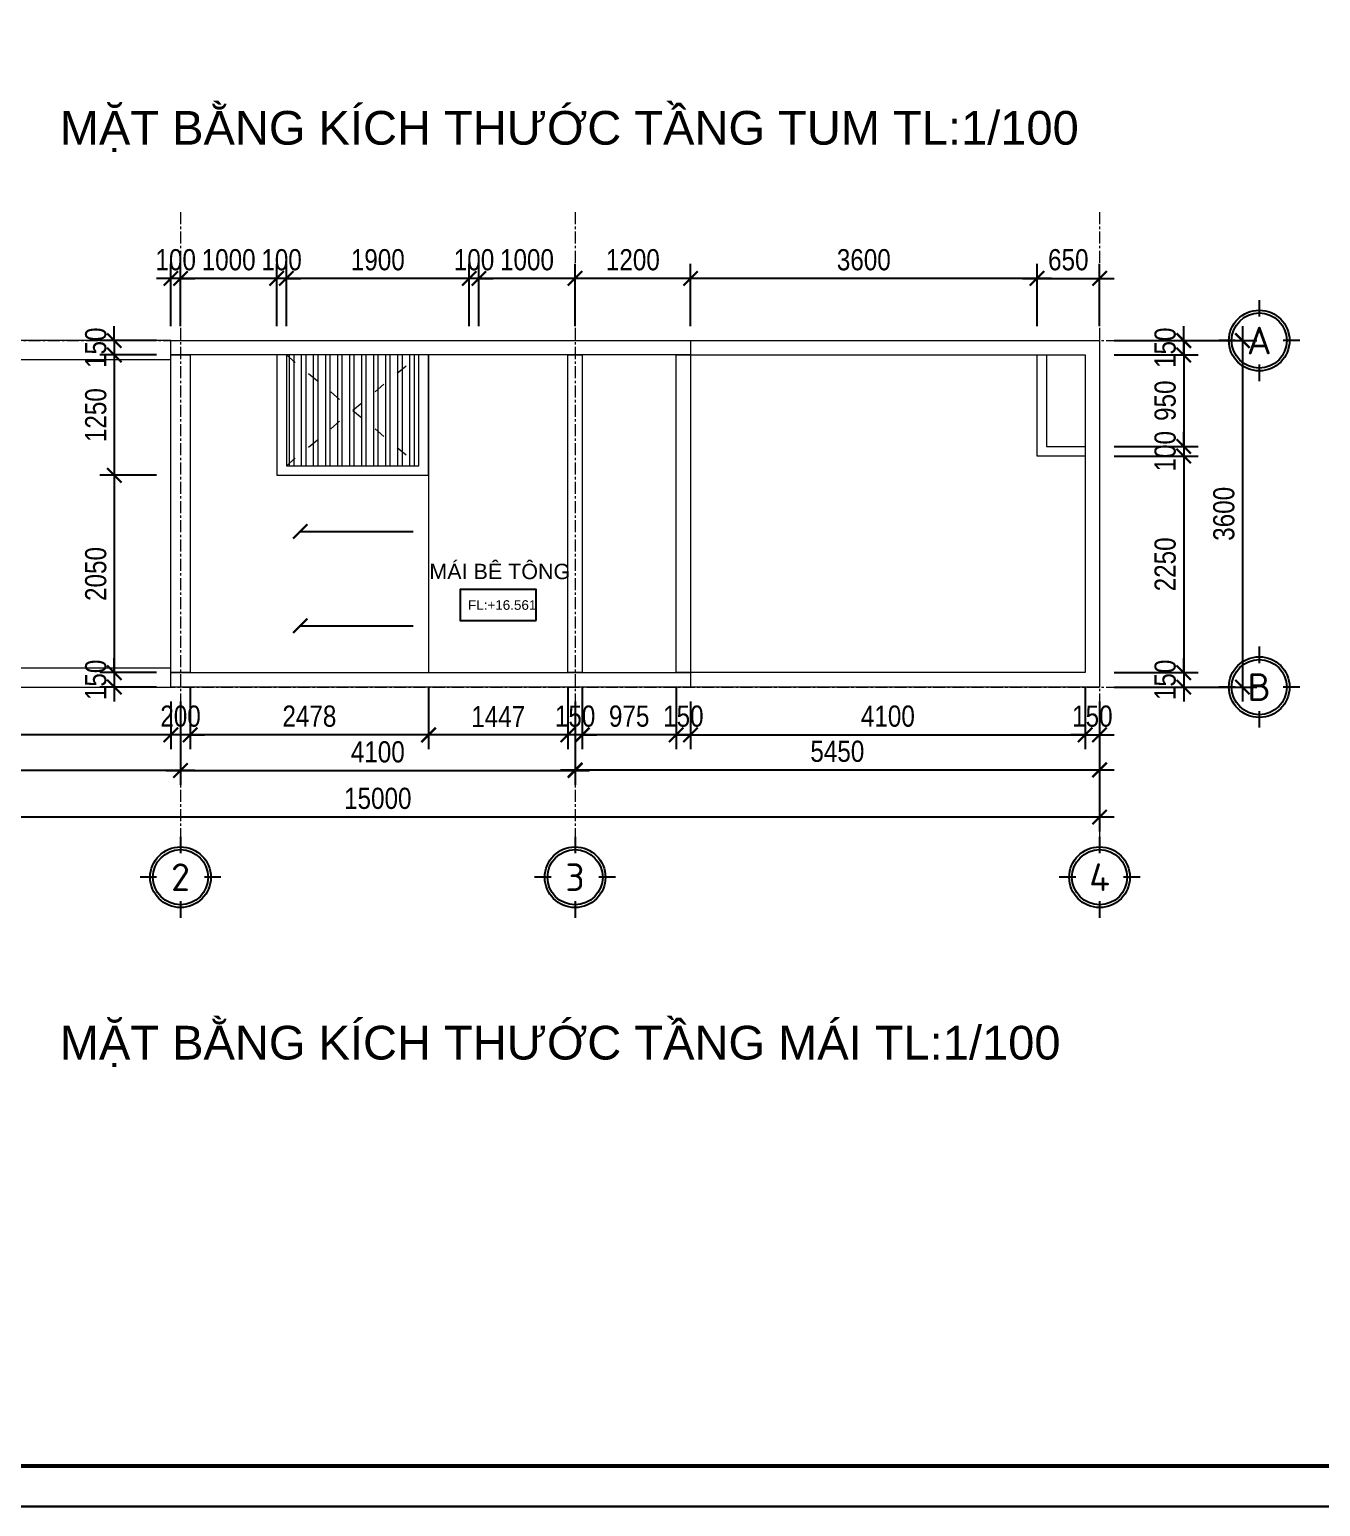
# Model space of a CAD drawing. Header units: inches. Extents: x 236662 to 497023, y -248575 to 81795.
# Drawn here: x 331343 to 344757, y -78211 to -62869 of the extents above; entities that cross this region are included whole.
import ezdxf
from ezdxf.enums import TextEntityAlignment as Align

# ---------------------------------------------------------------- set-up
doc = ezdxf.new("R2010")
doc.units = ezdxf.units.IN
doc.header["$LTSCALE"] = 10
doc.header["$MEASUREMENT"] = 0
doc.linetypes.add('ACAD_ISO03W100', pattern=[30, 12, -18])
doc.linetypes.add('CENTER', pattern=[2, 1.25, -0.25, 0.25, -0.25])
for name, color, linetype in [('01. HP_TEXT', 9, 'Continuous'), ('07. HP_KY HIEU', 43, 'Continuous'), ('07. HP_KY HIEU @ 1', 43, 'Continuous'), ('08. HP_DIM', 118, 'Continuous'), ('TEXT', 2, 'Continuous')]:
    doc.layers.add(name, color=color, linetype=linetype)
for name, color, linetype, lineweight in [('02. HP_BE TONG', 1, 'Continuous', 35), ('05. HP_TRUC', 251, 'CENTER', 5), ('06. HP_THAY 1', 134, 'Continuous', 15), ('06. HP_THAY 2', 147, 'Continuous', 13), ('14. HP_OPENING', 250, 'ACAD_ISO03W100', 5)]:
    doc.layers.add(name, color=color, linetype=linetype, lineweight=lineweight)
doc.layers.add('Tpl_Bound', color=1, linetype='Continuous', plot=False)
doc.styles.add('BAOANNOTE', font='arial.ttf', dxfattribs={"width": 0.8})
doc.styles.add('ISOCP50', font='isocpeur.ttf')
doc.styles.add('TEXT (none)', font='arial.ttf')
doc.styles.add('text2', font='VHELVCN.TTF')
doc.dimstyles.new('AL-100', dxfattribs={"dimtxt": 220, "dimasz": 150, "dimexe": 150, "dimexo": 150, "dimgap": 80, "dimtad": 1, "dimdec": 0, "dimzin": 9, "dimtxsty": 'text2', "dimblk": 'ARCHTICK', "dimcen": 1, "dimdle": 150, "dimclrd": 256, "dimclre": 256, "dimclrt": 7, "dimadec": 0, "dimazin": 0, "dimtfac": 1, "dimtdec": 0, "dimtix": 1, "dimtmove": 2, "dimatfit": 3, "dimldrblk": 'ARCHTICK', "dimfxl": 1, "dimtolj": 1, "dimtzin": 0, "dimlwd": -1, "dimlwe": -1, "dimarcsym": 0})

# ---------------------------------------------------------------- blocks, each defined once
blk = doc.blocks.new('grid test1')
at = {"ltscale": 20}
for p, q in [((0, 440), (0, 260)), ((-260, 0), (-440, 0)), ((440, 0), (260, 0)), ((0, -260), (0, -440))]:
    blk.add_line(p, q, dxfattribs=at)
at = {"color": 251, "ltscale": 20, "true_color": 0x636466}
for radius in [330, 300]:
    blk.add_circle((0, 0), radius, dxfattribs=at)
at = {"layer": '01. HP_TEXT', "color": 2, "ltscale": 20, "true_color": 0xf1eb1f, "style": 'ISOCP50'}
blk.add_attdef('GRID', text='', height=300, dxfattribs=at).set_placement((-37, 0), align=Align.MIDDLE_CENTER)
blk = doc.blocks.new('zcsadsdasd3')
at = {"layer": '05. HP_TRUC', "ltscale": 10}
for p, q in [((-15000, 4933), (-15000, -1554)), ((-9550, 4933), (-9550, -1554)), ((-5450, 4933), (-5450, -1554)), ((0, 4933), (0, -1554)), ((-15930, 3600), (1239, 3600)), ((-15930, 0), (1239, 0))]:
    blk.add_line(p, q, dxfattribs=at)
at = {"layer": '07. HP_KY HIEU @ 1', "ltscale": 20}
ref = blk.add_blockref('grid test1', (1659, 3600), dxfattribs=dict(at, xscale=0.9555000001564621, yscale=0.9555000001564621, zscale=0.9555000001564621))
ref.add_attrib('GRID', 'A', dxfattribs={"layer": 'TEXT', "ltscale": 20, "height": 287, "style": 'ISOCP50'}).set_placement((1659, 3600), align=Align.MIDDLE_CENTER)
ref = blk.add_blockref('grid test1', (1659, 0), dxfattribs=dict(at, xscale=0.9555000001564621, yscale=0.9555000001564621, zscale=0.9555000001564621))
ref.add_attrib('GRID', 'B', dxfattribs={"layer": 'TEXT', "ltscale": 20, "height": 287, "style": 'ISOCP50'}).set_placement((1659, 0), align=Align.MIDDLE_CENTER)
ref = blk.add_blockref('grid test1', (-15000, -1975), dxfattribs=dict(at, xscale=0.9555000001564621, yscale=0.9555000001564621, zscale=0.9555000001564621))
ref.add_attrib('GRID', '1', dxfattribs={"layer": 'TEXT', "ltscale": 20, "height": 287, "style": 'ISOCP50'}).set_placement((-15000, -1975), align=Align.MIDDLE_CENTER)
ref = blk.add_blockref('grid test1', (-9550, -1975), dxfattribs=dict(at, xscale=0.9555000001564621, yscale=0.9555000001564621, zscale=0.9555000001564621))
ref.add_attrib('GRID', '2', dxfattribs={"layer": 'TEXT', "ltscale": 20, "height": 287, "style": 'ISOCP50'}).set_placement((-9550, -1975), align=Align.MIDDLE_CENTER)
ref = blk.add_blockref('grid test1', (-5450, -1975), dxfattribs=dict(at, xscale=0.9555000001564621, yscale=0.9555000001564621, zscale=0.9555000001564621))
ref.add_attrib('GRID', '3', dxfattribs={"layer": 'TEXT', "ltscale": 20, "height": 287, "style": 'ISOCP50'}).set_placement((-5450, -1975), align=Align.MIDDLE_CENTER)
ref = blk.add_blockref('grid test1', (0, -1975), dxfattribs=dict(at, xscale=0.9555000001564621, yscale=0.9555000001564621, zscale=0.9555000001564621))
ref.add_attrib('GRID', '4', dxfattribs={"layer": 'TEXT', "ltscale": 20, "height": 287, "style": 'ISOCP50'}).set_placement((0, -1975), align=Align.MIDDLE_CENTER)
blk = doc.blocks.new('_ArchTick')
at = {"color": 0, "linetype": 'ByBlock', "const_width": 0.15}
blk.add_lwpolyline([(-0.5, -0.5), (0.5, 0.5)], dxfattribs=at)
blk = doc.blocks.new('*D971')
at = {"layer": '08. HP_DIM', "transparency": 16777216}
for p, q in [((337012, -69850), (337012, -70710)), ((342462, -69850), (342462, -70710)), ((336862, -70560), (342612, -70560))]:
    blk.add_line(p, q, dxfattribs=at)
at = {"layer": 'Defpoints', "color": 0, "transparency": 16777216}
for p in [(337012, -69700), (342462, -69700), (342462, -70560)]:
    blk.add_point(p, dxfattribs=at)
at = {"layer": '08. HP_DIM', "transparency": 16777216, "xscale": 150, "yscale": 150, "zscale": 150, "rotation": 180}
blk.add_blockref('_ArchTick', (337012, -70560), dxfattribs=at)
at = {"layer": '08. HP_DIM', "transparency": 16777216, "xscale": 150, "yscale": 150, "zscale": 150}
blk.add_blockref('_ArchTick', (342462, -70560), dxfattribs=at)
at = {"layer": '08. HP_DIM', "color": 7, "transparency": 16777216, "insert": (339737, -70368), "char_height": 220, "attachment_point": 5, "style": 'text2'}
blk.add_mtext('\\A1;5450', dxfattribs=at)
blk = doc.blocks.new('*D972')
at = {"layer": '08. HP_DIM', "transparency": 16777216}
for p, q in [((338062, -69700), (338062, -70346)), ((338212, -69850), (338212, -70346)), ((338062, -70196), (337912, -70196)), ((338062, -70196), (338212, -70196)), ((338212, -70196), (338362, -70196))]:
    blk.add_line(p, q, dxfattribs=at)
at = {"layer": 'Defpoints', "color": 0, "transparency": 16777216}
for p in [(338062, -69550), (338212, -69700), (338212, -70196)]:
    blk.add_point(p, dxfattribs=at)
at = {"layer": '08. HP_DIM', "transparency": 16777216, "xscale": 150, "yscale": 150, "zscale": 150}
blk.add_blockref('_ArchTick', (338062, -70196), dxfattribs=at)
at = {"layer": '08. HP_DIM', "transparency": 16777216, "xscale": 150, "yscale": 150, "zscale": 150, "rotation": 180}
blk.add_blockref('_ArchTick', (338212, -70196), dxfattribs=at)
at = {"layer": '08. HP_DIM', "color": 7, "transparency": 16777216, "insert": (338137, -70003), "char_height": 220, "attachment_point": 5, "style": 'text2'}
blk.add_mtext('\\A1;150', dxfattribs=at)
blk = doc.blocks.new('*D973')
at = {"layer": '08. HP_DIM', "transparency": 16777216}
for p, q in [((342312, -69700), (342312, -70346)), ((338212, -69850), (338212, -70346)), ((338062, -70196), (342462, -70196))]:
    blk.add_line(p, q, dxfattribs=at)
at = {"layer": 'Defpoints', "color": 0, "transparency": 16777216}
for p in [(342312, -69550), (338212, -69700), (342312, -70196)]:
    blk.add_point(p, dxfattribs=at)
at = {"layer": '08. HP_DIM', "transparency": 16777216, "xscale": 150, "yscale": 150, "zscale": 150, "rotation": 180}
blk.add_blockref('_ArchTick', (338212, -70196), dxfattribs=at)
at = {"layer": '08. HP_DIM', "transparency": 16777216, "xscale": 150, "yscale": 150, "zscale": 150}
blk.add_blockref('_ArchTick', (342312, -70196), dxfattribs=at)
at = {"layer": '08. HP_DIM', "color": 7, "transparency": 16777216, "insert": (340262, -70003), "char_height": 220, "attachment_point": 5, "style": 'text2'}
blk.add_mtext('\\A1;4100', dxfattribs=at)
blk = doc.blocks.new('*D974')
at = {"layer": '08. HP_DIM', "transparency": 16777216}
for p, q in [((343336, -66100), (343336, -65950)), ((342612, -66100), (343486, -66100)), ((343336, -66250), (343336, -66100)), ((342612, -66250), (343486, -66250)), ((343336, -66250), (343336, -66400))]:
    blk.add_line(p, q, dxfattribs=at)
at = {"layer": 'Defpoints', "color": 0, "transparency": 16777216}
for p in [(342462, -66100), (343336, -66100), (342462, -66250)]:
    blk.add_point(p, dxfattribs=at)
at = {"layer": '08. HP_DIM', "transparency": 16777216, "xscale": 150, "yscale": 150, "zscale": 150}
for p, rotation in [((343336, -66100), 270), ((343336, -66250), 90)]:
    blk.add_blockref('_ArchTick', p, dxfattribs=dict(at, rotation=rotation))
at = {"layer": '08. HP_DIM', "color": 7, "transparency": 16777216, "insert": (343144, -66175), "char_height": 220, "attachment_point": 5, "rotation": 90, "style": 'text2'}
blk.add_mtext('\\A1;150', dxfattribs=at)
blk = doc.blocks.new('*D975')
at = {"layer": '08. HP_DIM', "transparency": 16777216}
for p, q in [((343336, -66100), (343336, -67350)), ((342612, -66250), (343486, -66250)), ((342612, -67200), (343486, -67200))]:
    blk.add_line(p, q, dxfattribs=at)
at = {"layer": 'Defpoints', "color": 0, "transparency": 16777216}
for p in [(342462, -66250), (342462, -67200), (343336, -67200)]:
    blk.add_point(p, dxfattribs=at)
at = {"layer": '08. HP_DIM', "transparency": 16777216, "xscale": 150, "yscale": 150, "zscale": 150}
for p, rotation in [((343336, -66250), 90), ((343336, -67200), 270)]:
    blk.add_blockref('_ArchTick', p, dxfattribs=dict(at, rotation=rotation))
at = {"layer": '08. HP_DIM', "color": 7, "transparency": 16777216, "insert": (343144, -66725), "char_height": 220, "attachment_point": 5, "rotation": 90, "style": 'text2'}
blk.add_mtext('\\A1;950', dxfattribs=at)
blk = doc.blocks.new('*D976')
at = {"layer": '08. HP_DIM', "transparency": 16777216}
for p, q in [((341812, -65950), (341812, -65304)), ((342462, -65950), (342462, -65304)), ((341662, -65454), (342612, -65454))]:
    blk.add_line(p, q, dxfattribs=at)
at = {"layer": 'Defpoints', "color": 0, "transparency": 16777216}
for p in [(342462, -65454), (341812, -66100), (342462, -66100)]:
    blk.add_point(p, dxfattribs=at)
at = {"layer": '08. HP_DIM', "transparency": 16777216, "xscale": 150, "yscale": 150, "zscale": 150, "rotation": 180}
blk.add_blockref('_ArchTick', (341812, -65454), dxfattribs=at)
at = {"layer": '08. HP_DIM', "transparency": 16777216, "xscale": 150, "yscale": 150, "zscale": 150}
blk.add_blockref('_ArchTick', (342462, -65454), dxfattribs=at)
at = {"layer": '08. HP_DIM', "color": 7, "transparency": 16777216, "insert": (342137, -65262), "char_height": 220, "attachment_point": 5, "style": 'text2'}
blk.add_mtext('\\A1;650', dxfattribs=at)
blk = doc.blocks.new('*D919')
at = {"layer": '08. HP_DIM', "transparency": 16777216}
for p, q in [((338212, -65950), (338212, -65304)), ((341812, -65950), (341812, -65304)), ((341962, -65454), (338062, -65454))]:
    blk.add_line(p, q, dxfattribs=at)
at = {"layer": 'Defpoints', "color": 0, "transparency": 16777216}
for p in [(338212, -65454), (338212, -66100, 6), (341812, -66100, 6)]:
    blk.add_point(p, dxfattribs=at)
at = {"layer": '08. HP_DIM', "transparency": 16777216, "xscale": 150, "yscale": 150, "zscale": 150, "rotation": 180}
blk.add_blockref('_ArchTick', (338212, -65454), dxfattribs=at)
at = {"layer": '08. HP_DIM', "transparency": 16777216, "xscale": 150, "yscale": 150, "zscale": 150}
blk.add_blockref('_ArchTick', (341812, -65454), dxfattribs=at)
at = {"layer": '08. HP_DIM', "color": 7, "transparency": 16777216, "insert": (340012, -65262), "char_height": 220, "attachment_point": 5, "style": 'text2'}
blk.add_mtext('\\A1;3600', dxfattribs=at)
blk = doc.blocks.new('*D920')
at = {"layer": '08. HP_DIM', "transparency": 16777216}
for p, q in [((337012, -65950), (337012, -65304)), ((338212, -65950), (338212, -65304)), ((338362, -65454), (336862, -65454))]:
    blk.add_line(p, q, dxfattribs=at)
at = {"layer": 'Defpoints', "color": 0, "transparency": 16777216}
for p in [(337012, -65454), (337012, -66100, 6), (338212, -66100, 6)]:
    blk.add_point(p, dxfattribs=at)
at = {"layer": '08. HP_DIM', "transparency": 16777216, "xscale": 150, "yscale": 150, "zscale": 150, "rotation": 180}
blk.add_blockref('_ArchTick', (337012, -65454), dxfattribs=at)
at = {"layer": '08. HP_DIM', "transparency": 16777216, "xscale": 150, "yscale": 150, "zscale": 150}
blk.add_blockref('_ArchTick', (338212, -65454), dxfattribs=at)
at = {"layer": '08. HP_DIM', "color": 7, "transparency": 16777216, "insert": (337612, -65262), "char_height": 220, "attachment_point": 5, "style": 'text2'}
blk.add_mtext('\\A1;1200', dxfattribs=at)
blk = doc.blocks.new('*D921')
at = {"layer": '08. HP_DIM', "transparency": 16777216}
for p, q in [((336012, -65950), (336012, -65304)), ((337012, -65950), (337012, -65304)), ((337162, -65454), (335862, -65454))]:
    blk.add_line(p, q, dxfattribs=at)
at = {"layer": 'Defpoints', "color": 0, "transparency": 16777216}
for p in [(336012, -65454), (336012, -66100, 6), (337012, -66100, 6)]:
    blk.add_point(p, dxfattribs=at)
at = {"layer": '08. HP_DIM', "transparency": 16777216, "xscale": 150, "yscale": 150, "zscale": 150, "rotation": 180}
blk.add_blockref('_ArchTick', (336012, -65454), dxfattribs=at)
at = {"layer": '08. HP_DIM', "transparency": 16777216, "xscale": 150, "yscale": 150, "zscale": 150}
blk.add_blockref('_ArchTick', (337012, -65454), dxfattribs=at)
at = {"layer": '08. HP_DIM', "color": 7, "transparency": 16777216, "insert": (336512, -65262), "char_height": 220, "attachment_point": 5, "style": 'text2'}
blk.add_mtext('\\A1;1000', dxfattribs=at)
blk = doc.blocks.new('*D922')
at = {"layer": '08. HP_DIM', "transparency": 16777216}
for p, q in [((335912, -65950), (335912, -65304)), ((336012, -65950), (336012, -65304)), ((335912, -65454), (335762, -65454)), ((336012, -65454), (335912, -65454)), ((336012, -65454), (336162, -65454))]:
    blk.add_line(p, q, dxfattribs=at)
at = {"layer": 'Defpoints', "color": 0, "transparency": 16777216}
for p in [(335912, -65454), (335912, -66100, 6), (336012, -66100, 6)]:
    blk.add_point(p, dxfattribs=at)
at = {"layer": '08. HP_DIM', "transparency": 16777216, "xscale": 150, "yscale": 150, "zscale": 150}
blk.add_blockref('_ArchTick', (335912, -65454), dxfattribs=at)
at = {"layer": '08. HP_DIM', "transparency": 16777216, "xscale": 150, "yscale": 150, "zscale": 150, "rotation": 180}
blk.add_blockref('_ArchTick', (336012, -65454), dxfattribs=at)
at = {"layer": '08. HP_DIM', "color": 7, "transparency": 16777216, "insert": (335962, -65262), "char_height": 220, "attachment_point": 5, "style": 'text2'}
blk.add_mtext('\\A1;100', dxfattribs=at)
blk = doc.blocks.new('*D923')
at = {"layer": '08. HP_DIM', "transparency": 16777216}
for p, q in [((334012, -65950), (334012, -65304)), ((335912, -65950), (335912, -65304)), ((336062, -65454), (333862, -65454))]:
    blk.add_line(p, q, dxfattribs=at)
at = {"layer": 'Defpoints', "color": 0, "transparency": 16777216}
for p in [(334012, -65454), (334012, -66100, 6), (335912, -66100, 6)]:
    blk.add_point(p, dxfattribs=at)
at = {"layer": '08. HP_DIM', "transparency": 16777216, "xscale": 150, "yscale": 150, "zscale": 150, "rotation": 180}
blk.add_blockref('_ArchTick', (334012, -65454), dxfattribs=at)
at = {"layer": '08. HP_DIM', "transparency": 16777216, "xscale": 150, "yscale": 150, "zscale": 150}
blk.add_blockref('_ArchTick', (335912, -65454), dxfattribs=at)
at = {"layer": '08. HP_DIM', "color": 7, "transparency": 16777216, "insert": (334962, -65262), "char_height": 220, "attachment_point": 5, "style": 'text2'}
blk.add_mtext('\\A1;1900', dxfattribs=at)
blk = doc.blocks.new('*D924')
at = {"layer": '08. HP_DIM', "transparency": 16777216}
for p, q in [((333912, -65950), (333912, -65304)), ((334012, -65950), (334012, -65304)), ((333912, -65454), (333762, -65454)), ((334012, -65454), (333912, -65454)), ((334012, -65454), (334162, -65454))]:
    blk.add_line(p, q, dxfattribs=at)
at = {"layer": 'Defpoints', "color": 0, "transparency": 16777216}
for p in [(333912, -65454), (333912, -66100, 6), (334012, -66100, 6)]:
    blk.add_point(p, dxfattribs=at)
at = {"layer": '08. HP_DIM', "transparency": 16777216, "xscale": 150, "yscale": 150, "zscale": 150}
blk.add_blockref('_ArchTick', (333912, -65454), dxfattribs=at)
at = {"layer": '08. HP_DIM', "transparency": 16777216, "xscale": 150, "yscale": 150, "zscale": 150, "rotation": 180}
blk.add_blockref('_ArchTick', (334012, -65454), dxfattribs=at)
at = {"layer": '08. HP_DIM', "color": 7, "transparency": 16777216, "insert": (333962, -65262), "char_height": 220, "attachment_point": 5, "style": 'text2'}
blk.add_mtext('\\A1;100', dxfattribs=at)
blk = doc.blocks.new('*D925')
at = {"layer": '08. HP_DIM', "transparency": 16777216}
for p, q in [((332912, -65950), (332912, -65304)), ((333912, -65950), (333912, -65304)), ((334062, -65454), (332762, -65454))]:
    blk.add_line(p, q, dxfattribs=at)
at = {"layer": 'Defpoints', "color": 0, "transparency": 16777216}
for p in [(332912, -65454), (332912, -66100, 6), (333912, -66100, 6)]:
    blk.add_point(p, dxfattribs=at)
at = {"layer": '08. HP_DIM', "transparency": 16777216, "xscale": 150, "yscale": 150, "zscale": 150, "rotation": 180}
blk.add_blockref('_ArchTick', (332912, -65454), dxfattribs=at)
at = {"layer": '08. HP_DIM', "transparency": 16777216, "xscale": 150, "yscale": 150, "zscale": 150}
blk.add_blockref('_ArchTick', (333912, -65454), dxfattribs=at)
at = {"layer": '08. HP_DIM', "color": 7, "transparency": 16777216, "insert": (333412, -65262), "char_height": 220, "attachment_point": 5, "style": 'text2'}
blk.add_mtext('\\A1;1000', dxfattribs=at)
blk = doc.blocks.new('*D926')
at = {"layer": '08. HP_DIM', "transparency": 16777216}
for p, q in [((332812, -65950), (332812, -65304)), ((332912, -65950), (332912, -65304)), ((332812, -65454), (332662, -65454)), ((332912, -65454), (332812, -65454)), ((332912, -65454), (333062, -65454))]:
    blk.add_line(p, q, dxfattribs=at)
at = {"layer": 'Defpoints', "color": 0, "transparency": 16777216}
for p in [(332812, -65454), (332812, -66100, 6), (332912, -66100, 6)]:
    blk.add_point(p, dxfattribs=at)
at = {"layer": '08. HP_DIM', "transparency": 16777216, "xscale": 150, "yscale": 150, "zscale": 150}
blk.add_blockref('_ArchTick', (332812, -65454), dxfattribs=at)
at = {"layer": '08. HP_DIM', "transparency": 16777216, "xscale": 150, "yscale": 150, "zscale": 150, "rotation": 180}
blk.add_blockref('_ArchTick', (332912, -65454), dxfattribs=at)
at = {"layer": '08. HP_DIM', "color": 7, "transparency": 16777216, "insert": (332862, -65262), "char_height": 220, "attachment_point": 5, "style": 'text2'}
blk.add_mtext('\\A1;100', dxfattribs=at)
blk = doc.blocks.new('*D927')
at = {"layer": '08. HP_DIM', "transparency": 16777216}
for p, q in [((333012, -69700), (333012, -70346)), ((332812, -69850), (332812, -70346)), ((332812, -70196), (332662, -70196)), ((333012, -70196), (332812, -70196)), ((333012, -70196), (333162, -70196))]:
    blk.add_line(p, q, dxfattribs=at)
at = {"layer": 'Defpoints', "color": 0, "transparency": 16777216}
for p in [(333012, -69550, 6), (332812, -69700, 6), (332812, -70196)]:
    blk.add_point(p, dxfattribs=at)
at = {"layer": '08. HP_DIM', "transparency": 16777216, "xscale": 150, "yscale": 150, "zscale": 150}
blk.add_blockref('_ArchTick', (332812, -70196), dxfattribs=at)
at = {"layer": '08. HP_DIM', "transparency": 16777216, "xscale": 150, "yscale": 150, "zscale": 150, "rotation": 180}
blk.add_blockref('_ArchTick', (333012, -70196), dxfattribs=at)
at = {"layer": '08. HP_DIM', "color": 7, "transparency": 16777216, "insert": (332912, -70003), "char_height": 220, "attachment_point": 5, "style": 'text2'}
blk.add_mtext('\\A1;200', dxfattribs=at)
blk = doc.blocks.new('*D928')
at = {"layer": '08. HP_DIM', "transparency": 16777216}
for p, q in [((332224, -66100), (332224, -65950)), ((332662, -66100), (332074, -66100)), ((332224, -66100), (332224, -66250)), ((332662, -66250), (332074, -66250)), ((332224, -66250), (332224, -66400))]:
    blk.add_line(p, q, dxfattribs=at)
at = {"layer": 'Defpoints', "color": 0, "transparency": 16777216}
for p in [(332812, -66100, 6), (332224, -66250), (332812, -66250, 6)]:
    blk.add_point(p, dxfattribs=at)
at = {"layer": '08. HP_DIM', "transparency": 16777216, "xscale": 150, "yscale": 150, "zscale": 150}
for p, rotation in [((332224, -66100), 270), ((332224, -66250), 90)]:
    blk.add_blockref('_ArchTick', p, dxfattribs=dict(at, rotation=rotation))
at = {"layer": '08. HP_DIM', "color": 7, "transparency": 16777216, "insert": (332032, -66175), "char_height": 220, "attachment_point": 5, "rotation": 90, "style": 'text2'}
blk.add_mtext('\\A1;150', dxfattribs=at)
blk = doc.blocks.new('*D977')
at = {"layer": '08. HP_DIM', "transparency": 16777216}
for p, q in [((332224, -66100), (332224, -67650)), ((332662, -66250), (332074, -66250)), ((332662, -67500), (332074, -67500))]:
    blk.add_line(p, q, dxfattribs=at)
at = {"layer": 'Defpoints', "color": 0, "transparency": 16777216}
for p in [(332812, -66250, 6), (332224, -67500), (332812, -67500, 6)]:
    blk.add_point(p, dxfattribs=at)
at = {"layer": '08. HP_DIM', "transparency": 16777216, "xscale": 150, "yscale": 150, "zscale": 150}
for p, rotation in [((332224, -66250), 90), ((332224, -67500), 270)]:
    blk.add_blockref('_ArchTick', p, dxfattribs=dict(at, rotation=rotation))
at = {"layer": '08. HP_DIM', "color": 7, "transparency": 16777216, "insert": (332032, -66875), "char_height": 220, "attachment_point": 5, "rotation": 90, "style": 'text2'}
blk.add_mtext('\\A1;1250', dxfattribs=at)
blk = doc.blocks.new('*D978')
at = {"layer": '08. HP_DIM', "transparency": 16777216}
for p, q in [((332224, -67350), (332224, -69700)), ((332662, -67500), (332074, -67500)), ((332662, -69550), (332074, -69550))]:
    blk.add_line(p, q, dxfattribs=at)
at = {"layer": 'Defpoints', "color": 0, "transparency": 16777216}
for p in [(332812, -67500, 6), (332224, -69550), (332812, -69550, 6)]:
    blk.add_point(p, dxfattribs=at)
at = {"layer": '08. HP_DIM', "transparency": 16777216, "xscale": 150, "yscale": 150, "zscale": 150}
for p, rotation in [((332224, -67500), 90), ((332224, -69550), 270)]:
    blk.add_blockref('_ArchTick', p, dxfattribs=dict(at, rotation=rotation))
at = {"layer": '08. HP_DIM', "color": 7, "transparency": 16777216, "insert": (332032, -68525), "char_height": 220, "attachment_point": 5, "rotation": 90, "style": 'text2'}
blk.add_mtext('\\A1;2050', dxfattribs=at)
blk = doc.blocks.new('*D979')
at = {"layer": '08. HP_DIM', "transparency": 16777216}
for p, q in [((332224, -69550), (332224, -69400)), ((332662, -69550), (332074, -69550)), ((332224, -69550), (332224, -69700)), ((332662, -69700), (332074, -69700)), ((332224, -69700), (332224, -69850))]:
    blk.add_line(p, q, dxfattribs=at)
at = {"layer": 'Defpoints', "color": 0, "transparency": 16777216}
for p in [(332812, -69550, 6), (332224, -69700), (332812, -69700, 6)]:
    blk.add_point(p, dxfattribs=at)
at = {"layer": '08. HP_DIM', "transparency": 16777216, "xscale": 150, "yscale": 150, "zscale": 150}
for p, rotation in [((332224, -69550), 270), ((332224, -69700), 90)]:
    blk.add_blockref('_ArchTick', p, dxfattribs=dict(at, rotation=rotation))
at = {"layer": '08. HP_DIM', "color": 7, "transparency": 16777216, "insert": (332032, -69625), "char_height": 220, "attachment_point": 5, "rotation": 90, "style": 'text2'}
blk.add_mtext('\\A1;150', dxfattribs=at)
blk = doc.blocks.new('KHUNG TEN A-3')
at = {"layer": '02. HP_BE TONG', "color": 1, "const_width": 0.5}
blk.add_lwpolyline([(15, 5), (415, 5), (415, 292), (15, 292)], close=True, dxfattribs=at)
at = {"layer": '06. HP_THAY 1'}
blk.add_lwpolyline([(0, 297), (420, 297), (420, 0), (0, 0)], close=True, dxfattribs=at)
at = {"layer": 'Defpoints'}
blk.add_lwpolyline([(0, 0), (420, 0), (420, 297), (0, 297)], close=True, dxfattribs=at)
blk = doc.blocks.new('*D456')
at = {"layer": '08. HP_DIM', "transparency": 16777216}
for p, q in [((-9550, -3750), (-9550, -4616)), ((-5450, -3750), (-5450, -4616)), ((-9700, -4466), (-5300, -4466))]:
    blk.add_line(p, q, dxfattribs=at)
at = {"layer": 'Defpoints', "color": 0, "transparency": 16777216}
for p in [(-9550, -3600), (-5450, -3600), (-5450, -4466)]:
    blk.add_point(p, dxfattribs=at)
at = {"layer": '08. HP_DIM', "transparency": 16777216, "xscale": 150, "yscale": 150, "zscale": 150, "rotation": 180}
blk.add_blockref('_ArchTick', (-9550, -4466), dxfattribs=at)
at = {"layer": '08. HP_DIM', "transparency": 16777216, "xscale": 150, "yscale": 150, "zscale": 150}
blk.add_blockref('_ArchTick', (-5450, -4466), dxfattribs=at)
at = {"layer": '08. HP_DIM', "color": 7, "transparency": 16777216, "insert": (-7500, -4274), "char_height": 220, "attachment_point": 5, "style": 'text2'}
blk.add_mtext('\\A1;4100', dxfattribs=at)
blk = doc.blocks.new('*D457')
at = {"layer": '08. HP_DIM', "transparency": 16777216}
for p, q in [((-5450, -3750), (-5450, -4610)), ((0, -3750), (0, -4610)), ((-5600, -4460), (150, -4460))]:
    blk.add_line(p, q, dxfattribs=at)
at = {"layer": 'Defpoints', "color": 0, "transparency": 16777216}
for p in [(-5450, -3600), (0, -3600), (0, -4460)]:
    blk.add_point(p, dxfattribs=at)
at = {"layer": '08. HP_DIM', "transparency": 16777216, "xscale": 150, "yscale": 150, "zscale": 150, "rotation": 180}
blk.add_blockref('_ArchTick', (-5450, -4460), dxfattribs=at)
at = {"layer": '08. HP_DIM', "transparency": 16777216, "xscale": 150, "yscale": 150, "zscale": 150}
blk.add_blockref('_ArchTick', (0, -4460), dxfattribs=at)
at = {"layer": '08. HP_DIM', "color": 7, "transparency": 16777216, "insert": (-2725, -4268), "char_height": 220, "attachment_point": 5, "style": 'text2'}
blk.add_mtext('\\A1;5450', dxfattribs=at)
blk = doc.blocks.new('*D458')
at = {"layer": '08. HP_DIM', "transparency": 16777216}
for p, q in [((150, 0), (1634, 0)), ((1484, 150), (1484, -3750)), ((150, -3600), (1634, -3600))]:
    blk.add_line(p, q, dxfattribs=at)
at = {"layer": 'Defpoints', "color": 0, "transparency": 16777216}
for p in [(0, 0), (0, -3600), (1484, -3600)]:
    blk.add_point(p, dxfattribs=at)
at = {"layer": '08. HP_DIM', "transparency": 16777216, "xscale": 150, "yscale": 150, "zscale": 150}
for p, rotation in [((1484, 0), 90), ((1484, -3600), 270)]:
    blk.add_blockref('_ArchTick', p, dxfattribs=dict(at, rotation=rotation))
at = {"layer": '08. HP_DIM', "color": 7, "transparency": 16777216, "insert": (1292, -1800), "char_height": 220, "attachment_point": 5, "rotation": 90, "style": 'text2'}
blk.add_mtext('\\A1;3600', dxfattribs=at)
blk = doc.blocks.new('*D459')
at = {"layer": '08. HP_DIM', "transparency": 16777216}
for p, q in [((-15000, -3750), (-15000, -4616)), ((-9550, -3750), (-9550, -4616)), ((-9400, -4466), (-15150, -4466))]:
    blk.add_line(p, q, dxfattribs=at)
at = {"layer": 'Defpoints', "color": 0, "transparency": 16777216}
for p in [(-15000, -3600, 6), (-9550, -3600, 6), (-15000, -4466)]:
    blk.add_point(p, dxfattribs=at)
at = {"layer": '08. HP_DIM', "transparency": 16777216, "xscale": 150, "yscale": 150, "zscale": 150, "rotation": 180}
blk.add_blockref('_ArchTick', (-15000, -4466), dxfattribs=at)
at = {"layer": '08. HP_DIM', "transparency": 16777216, "xscale": 150, "yscale": 150, "zscale": 150}
blk.add_blockref('_ArchTick', (-9550, -4466), dxfattribs=at)
at = {"layer": '08. HP_DIM', "color": 7, "transparency": 16777216, "insert": (-12275, -4274), "char_height": 220, "attachment_point": 5, "style": 'text2'}
blk.add_mtext('\\A1;5450', dxfattribs=at)
blk = doc.blocks.new('Level mark - Plan 2')
blk.add_lwpolyline([(12.53, 0.4), (12.53, 3.6), (4.64, 3.6), (4.64, 0.4)], close=True)
at = {"style": 'BAOANNOTE', "flags": 8}
blk.add_attdef('FL%%P0.000', text='', height=2, dxfattribs=at).set_placement((9, 2), align=Align.MIDDLE_CENTER)
blk = doc.blocks.new('*D460')
at = {"layer": '08. HP_DIM', "transparency": 16777216}
for p, q in [((-15000, -3750), (-15000, -5100)), ((0, -3750), (0, -5100)), ((150, -4950), (-15150, -4950))]:
    blk.add_line(p, q, dxfattribs=at)
at = {"layer": 'Defpoints', "color": 0, "transparency": 16777216}
for p in [(-15000, -3600, 6), (0, -3600, 6), (-15000, -4950)]:
    blk.add_point(p, dxfattribs=at)
at = {"layer": '08. HP_DIM', "transparency": 16777216, "xscale": 150, "yscale": 150, "zscale": 150, "rotation": 180}
blk.add_blockref('_ArchTick', (-15000, -4950), dxfattribs=at)
at = {"layer": '08. HP_DIM', "transparency": 16777216, "xscale": 150, "yscale": 150, "zscale": 150}
blk.add_blockref('_ArchTick', (0, -4950), dxfattribs=at)
at = {"layer": '08. HP_DIM', "color": 7, "transparency": 16777216, "insert": (-7500, -4757), "char_height": 220, "attachment_point": 5, "style": 'text2'}
blk.add_mtext('\\A1;15000', dxfattribs=at)
blk = doc.blocks.new('*D1138')
at = {"layer": '08. HP_DIM', "transparency": 16777216}
for p, q in [((337087, -69700), (337087, -70346)), ((338062, -69700), (338062, -70346)), ((338212, -70196), (336937, -70196))]:
    blk.add_line(p, q, dxfattribs=at)
at = {"layer": 'Defpoints', "color": 0, "transparency": 16777216}
for p in [(337087, -69550, -319), (338062, -69550, -319), (337087, -70196)]:
    blk.add_point(p, dxfattribs=at)
at = {"layer": '08. HP_DIM', "transparency": 16777216, "xscale": 150, "yscale": 150, "zscale": 150, "rotation": 180}
blk.add_blockref('_ArchTick', (337087, -70196), dxfattribs=at)
at = {"layer": '08. HP_DIM', "transparency": 16777216, "xscale": 150, "yscale": 150, "zscale": 150}
blk.add_blockref('_ArchTick', (338062, -70196), dxfattribs=at)
at = {"layer": '08. HP_DIM', "color": 7, "transparency": 16777216, "insert": (337574, -70003), "char_height": 220, "attachment_point": 5, "style": 'text2'}
blk.add_mtext('\\A1;975', dxfattribs=at)
blk = doc.blocks.new('*D1139')
at = {"layer": '08. HP_DIM', "transparency": 16777216}
for p, q in [((336937, -69700), (336937, -70346)), ((337087, -69700), (337087, -70346)), ((336937, -70196), (336787, -70196)), ((337087, -70196), (336937, -70196)), ((337087, -70196), (337237, -70196))]:
    blk.add_line(p, q, dxfattribs=at)
at = {"layer": 'Defpoints', "color": 0, "transparency": 16777216}
for p in [(336937, -69550, -319), (337087, -69550, -319), (336937, -70196)]:
    blk.add_point(p, dxfattribs=at)
at = {"layer": '08. HP_DIM', "transparency": 16777216, "xscale": 150, "yscale": 150, "zscale": 150}
blk.add_blockref('_ArchTick', (336937, -70196), dxfattribs=at)
at = {"layer": '08. HP_DIM', "transparency": 16777216, "xscale": 150, "yscale": 150, "zscale": 150, "rotation": 180}
blk.add_blockref('_ArchTick', (337087, -70196), dxfattribs=at)
at = {"layer": '08. HP_DIM', "color": 7, "transparency": 16777216, "insert": (337012, -70003), "char_height": 220, "attachment_point": 5, "style": 'text2'}
blk.add_mtext('\\A1;150', dxfattribs=at)
blk = doc.blocks.new('*D1140')
at = {"layer": '08. HP_DIM', "transparency": 16777216}
for p, q in [((335490, -69700), (335490, -70346)), ((336937, -69700), (336937, -70346)), ((337087, -70196), (335340, -70196))]:
    blk.add_line(p, q, dxfattribs=at)
at = {"layer": 'Defpoints', "color": 0, "transparency": 16777216}
for p in [(335490, -69550, -319), (336937, -69550, -319), (335490, -70196)]:
    blk.add_point(p, dxfattribs=at)
at = {"layer": '08. HP_DIM', "transparency": 16777216, "xscale": 150, "yscale": 150, "zscale": 150, "rotation": 180}
blk.add_blockref('_ArchTick', (335490, -70196), dxfattribs=at)
at = {"layer": '08. HP_DIM', "transparency": 16777216, "xscale": 150, "yscale": 150, "zscale": 150}
blk.add_blockref('_ArchTick', (336937, -70196), dxfattribs=at)
at = {"layer": '08. HP_DIM', "color": 7, "transparency": 16777216, "insert": (336213, -70006), "char_height": 220, "attachment_point": 5, "style": 'text2'}
blk.add_mtext('\\A1;1447', dxfattribs=at)
blk = doc.blocks.new('*D1141')
at = {"layer": '08. HP_DIM', "transparency": 16777216}
for p, q in [((333012, -69700), (333012, -70346)), ((335490, -69700), (335490, -70346)), ((335640, -70196), (332862, -70196))]:
    blk.add_line(p, q, dxfattribs=at)
at = {"layer": 'Defpoints', "color": 0, "transparency": 16777216}
for p in [(333012, -69550, -319), (335490, -69550, -319), (333012, -70196)]:
    blk.add_point(p, dxfattribs=at)
at = {"layer": '08. HP_DIM', "transparency": 16777216, "xscale": 150, "yscale": 150, "zscale": 150, "rotation": 180}
blk.add_blockref('_ArchTick', (333012, -70196), dxfattribs=at)
at = {"layer": '08. HP_DIM', "transparency": 16777216, "xscale": 150, "yscale": 150, "zscale": 150}
blk.add_blockref('_ArchTick', (335490, -70196), dxfattribs=at)
at = {"layer": '08. HP_DIM', "color": 7, "transparency": 16777216, "insert": (334251, -70003), "char_height": 220, "attachment_point": 5, "style": 'text2'}
blk.add_mtext('\\A1;2478', dxfattribs=at)
blk = doc.blocks.new('*D1142')
at = {"layer": '08. HP_DIM', "transparency": 16777216}
for p, q in [((329062, -69650), (329062, -70346)), ((332812, -69850), (332812, -70346)), ((332962, -70196), (328912, -70196))]:
    blk.add_line(p, q, dxfattribs=at)
at = {"layer": 'Defpoints', "color": 0, "transparency": 16777216}
for p in [(329062, -69500, -319), (332812, -69700, -319), (329062, -70196)]:
    blk.add_point(p, dxfattribs=at)
at = {"layer": '08. HP_DIM', "transparency": 16777216, "xscale": 150, "yscale": 150, "zscale": 150, "rotation": 180}
blk.add_blockref('_ArchTick', (329062, -70196), dxfattribs=at)
at = {"layer": '08. HP_DIM', "transparency": 16777216, "xscale": 150, "yscale": 150, "zscale": 150}
blk.add_blockref('_ArchTick', (332812, -70196), dxfattribs=at)
at = {"layer": '08. HP_DIM', "color": 7, "transparency": 16777216, "insert": (330937, -70003), "char_height": 220, "attachment_point": 5, "style": 'text2'}
blk.add_mtext('\\A1;3750', dxfattribs=at)
blk = doc.blocks.new('*D1145')
at = {"layer": '08. HP_DIM', "transparency": 16777216}
for p, q in [((342312, -69700), (342312, -70346)), ((342462, -69850), (342462, -70346)), ((342312, -70196), (342162, -70196)), ((342312, -70196), (342462, -70196)), ((342462, -70196), (342612, -70196))]:
    blk.add_line(p, q, dxfattribs=at)
at = {"layer": 'Defpoints', "color": 0, "transparency": 16777216}
for p in [(342312, -69550, -319), (342462, -69700, -319), (342462, -70196)]:
    blk.add_point(p, dxfattribs=at)
at = {"layer": '08. HP_DIM', "transparency": 16777216, "xscale": 150, "yscale": 150, "zscale": 150}
blk.add_blockref('_ArchTick', (342312, -70196), dxfattribs=at)
at = {"layer": '08. HP_DIM', "transparency": 16777216, "xscale": 150, "yscale": 150, "zscale": 150, "rotation": 180}
blk.add_blockref('_ArchTick', (342462, -70196), dxfattribs=at)
at = {"layer": '08. HP_DIM', "color": 7, "transparency": 16777216, "insert": (342387, -70003), "char_height": 220, "attachment_point": 5, "style": 'text2'}
blk.add_mtext('\\A1;150', dxfattribs=at)
blk = doc.blocks.new('*D1146')
at = {"layer": '08. HP_DIM', "transparency": 16777216}
for p, q in [((343336, -67200), (343336, -67050)), ((342612, -67200), (343486, -67200)), ((342612, -67300), (343486, -67300)), ((343336, -67200), (343336, -67300)), ((343336, -67300), (343336, -67450))]:
    blk.add_line(p, q, dxfattribs=at)
at = {"layer": 'Defpoints', "color": 0, "transparency": 16777216}
for p in [(342462, -67200, -319), (342462, -67300, -319), (343336, -67300)]:
    blk.add_point(p, dxfattribs=at)
at = {"layer": '08. HP_DIM', "transparency": 16777216, "xscale": 150, "yscale": 150, "zscale": 150}
for p, rotation in [((343336, -67200), 270), ((343336, -67300), 90)]:
    blk.add_blockref('_ArchTick', p, dxfattribs=dict(at, rotation=rotation))
at = {"layer": '08. HP_DIM', "color": 7, "transparency": 16777216, "insert": (343144, -67250), "char_height": 220, "attachment_point": 5, "rotation": 90, "style": 'text2'}
blk.add_mtext('\\A1;100', dxfattribs=at)
blk = doc.blocks.new('*D1147')
at = {"layer": '08. HP_DIM', "transparency": 16777216}
for p, q in [((343336, -67150), (343336, -69700)), ((342612, -67300), (343486, -67300)), ((342612, -69550), (343486, -69550))]:
    blk.add_line(p, q, dxfattribs=at)
at = {"layer": 'Defpoints', "color": 0, "transparency": 16777216}
for p in [(342462, -67300, -319), (342462, -69550, -319), (343336, -69550)]:
    blk.add_point(p, dxfattribs=at)
at = {"layer": '08. HP_DIM', "transparency": 16777216, "xscale": 150, "yscale": 150, "zscale": 150}
for p, rotation in [((343336, -67300), 90), ((343336, -69550), 270)]:
    blk.add_blockref('_ArchTick', p, dxfattribs=dict(at, rotation=rotation))
at = {"layer": '08. HP_DIM', "color": 7, "transparency": 16777216, "insert": (343144, -68425), "char_height": 220, "attachment_point": 5, "rotation": 90, "style": 'text2'}
blk.add_mtext('\\A1;2250', dxfattribs=at)
blk = doc.blocks.new('*D1148')
at = {"layer": '08. HP_DIM', "transparency": 16777216}
for p, q in [((343336, -69550), (343336, -69400)), ((342612, -69550), (343486, -69550)), ((343336, -69550), (343336, -69700)), ((342612, -69700), (343486, -69700)), ((343336, -69700), (343336, -69850))]:
    blk.add_line(p, q, dxfattribs=at)
at = {"layer": 'Defpoints', "color": 0, "transparency": 16777216}
for p in [(342462, -69550, -319), (342462, -69700, -319), (343336, -69700)]:
    blk.add_point(p, dxfattribs=at)
at = {"layer": '08. HP_DIM', "transparency": 16777216, "xscale": 150, "yscale": 150, "zscale": 150}
for p, rotation in [((343336, -69550), 270), ((343336, -69700), 90)]:
    blk.add_blockref('_ArchTick', p, dxfattribs=dict(at, rotation=rotation))
at = {"layer": '08. HP_DIM', "color": 7, "transparency": 16777216, "insert": (343144, -69625), "char_height": 220, "attachment_point": 5, "rotation": 90, "style": 'text2'}
blk.add_mtext('\\A1;150', dxfattribs=at)
blk = doc.blocks.new('mb tang mai')
at = {"layer": '06. HP_THAY 1'}
blk.add_line((-6972, -150), (-6972, -3450), dxfattribs=at)
for points in [[(-9650, 0), (-4250, 0), (-4250, -150), (-9650, -150)], [(-9650, -150), (-9450, -150), (-9450, -3450), (-9650, -3450)], [(-5525, -150), (-5375, -150), (-5375, -3450), (-5525, -3450)], [(-4400, -150), (-4250, -150), (-4250, -3450), (-4400, -3450)], [(-9650, -3450), (-4250, -3450), (-4250, -3600), (-9650, -3600)]]:
    blk.add_lwpolyline(points, close=True, dxfattribs=at)
for points in [[(-8550, -150), (-8550, -1400), (-6972, -1400), (-6972, -150)], [(-8450, -150), (-8450, -1300), (-7072, -1300), (-7072, -150)]]:
    blk.add_lwpolyline(points, dxfattribs=at)
at = {"layer": '06. HP_THAY 2'}
for points in [[(-9650, 0), (-15000, 0), (-15000, -3600), (-9650, -3600)], [(-4250, 0), (0, 0), (0, -3600), (-4250, -3600)], [(-4250, -150), (-150, -150), (-150, -3450), (-4250, -3450)], [(-150, -1200), (-650, -1200), (-650, -150), (-550, -150), (-550, -1100), (-150, -1100)], [(-9650, -200), (-14800, -200), (-14800, -3400), (-9650, -3400)]]:
    blk.add_lwpolyline(points, dxfattribs=at)
for points in [[(-8420, -1300), (-8370, -1300), (-8370, -150), (-8420, -150)], [(-8295, -1300), (-8245, -1300), (-8245, -150), (-8295, -150)], [(-8170, -1300), (-8120, -1300), (-8120, -150), (-8170, -150)], [(-8045, -1300), (-7995, -1300), (-7995, -150), (-8045, -150)], [(-7920, -1300), (-7870, -1300), (-7870, -150), (-7920, -150)], [(-7795, -1300), (-7745, -1300), (-7745, -150), (-7795, -150)], [(-7670, -1300), (-7620, -1300), (-7620, -150), (-7670, -150)], [(-7545, -1300), (-7495, -1300), (-7495, -150), (-7545, -150)], [(-7420, -1300), (-7370, -1300), (-7370, -150), (-7420, -150)], [(-7295, -1300), (-7245, -1300), (-7245, -150), (-7295, -150)], [(-7170, -1300), (-7120, -1300), (-7120, -150), (-7170, -150)], [(-13400, -3400), (-14800, -3400), (-14800, -2700), (-13400, -2700)], [(-13420, -3380), (-14780, -3380), (-14780, -2720), (-13420, -2720)], [(-14700, -3380), (-14650, -3380), (-14650, -2720), (-14700, -2720)], [(-14575, -3380), (-14525, -3380), (-14525, -2720), (-14575, -2720)], [(-14425, -3380), (-14375, -3380), (-14375, -2720), (-14425, -2720)], [(-14275, -3380), (-14225, -3380), (-14225, -2720), (-14275, -2720)], [(-14130, -3380), (-14080, -3380), (-14080, -2720), (-14130, -2720)], [(-13980, -3380), (-13930, -3380), (-13930, -2720), (-13980, -2720)], [(-13830, -3380), (-13780, -3380), (-13780, -2720), (-13830, -2720)], [(-13680, -3380), (-13630, -3380), (-13630, -2720), (-13680, -2720)], [(-13530, -3380), (-13480, -3380), (-13480, -2720), (-13530, -2720)]]:
    blk.add_lwpolyline(points, close=True, dxfattribs=at)
at = {"layer": '14. HP_OPENING'}
for p, q in [((-8450, -150), (-7072, -1300)), ((-8450, -1300), (-7072, -150))]:
    blk.add_line(p, q, dxfattribs=at)
ref = blk.add_blockref('Level mark - Plan 2', (-7107.4, -2947.3), dxfattribs=dict(xscale=100, yscale=100, zscale=100))
ref.add_attrib('FL%%P0.000', 'FL:+16.561', dxfattribs={"height": 100, "style": 'BAOANNOTE'}).set_placement((-6207.4, -2747.3), align=Align.MIDDLE_CENTER)
at = {"layer": '01. HP_TEXT', "style": 'TEXT (none)'}
blk.add_text('MÁI BÊ TÔNG', height=159.876, dxfattribs=at).set_placement((-6964.4, -2478.5))
at = {"layer": '08. HP_DIM'}
dim = blk.add_linear_dim(base=(1483.9, -3600), p1=(0, 0), p2=(0, -3600), angle=90, dimstyle='AL-100', dxfattribs=at)
dim.commit()
dim.dimension.update_dxf_attribs({"geometry": '*D458', "text_midpoint": (1291.5, -1800)})
for base, p1, p2, picture, middle in [((-15000, -4466, -6.3), (-9550, -3600), (-15000, -3600), '*D459', (-12275, -4273.6, -6.3)), ((-15000, -4949.8, -6.3), (0, -3600), (-15000, -3600), '*D460', (-7500, -4757.4, -6.3)), ((-5450, -4466), (-9550, -3600), (-5450, -3600), '*D456', (-7500, -4273.6)), ((0, -4460.1), (-5450, -3600), (0, -3600), '*D457', (-2725, -4267.7))]:
    dim = blk.add_linear_dim(base=base, p1=p1, p2=p2, dimstyle='AL-100', dxfattribs=at)
    dim.commit()
    dim.dimension.update_dxf_attribs({"geometry": picture, "text_midpoint": middle})
at = {"layer": '07. HP_KY HIEU'}
for points in [[(-8305.4, -1983.1, -6.3), (-7132.7, -1983.1, -6.3)], [(-8305.4, -2963.5, -6.3), (-7132.7, -2963.5, -6.3)]]:
    blk.add_leader(points, dimstyle='AL-100', override={"dimgap": 80, "dimtad": 0}, dxfattribs=at)

msp = doc.modelspace()

# ---------------------------------------------------------------- linework, layer by layer
at = {"layer": 'Tpl_Bound', "color": 1}
msp.add_lwpolyline([(317662, -78211.3), (317662, -53307.6), (353071.4, -53307.6), (353071.4, -78211.3)], close=True, dxfattribs=at)

# ---------------------------------------------------------------- block references
at = {"color": 1, "xscale": 83.85096877510341, "yscale": 83.85096877510341, "zscale": 83.85096877510341}
msp.add_blockref('KHUNG TEN A-3', (317662, -78211.3, 30.8), dxfattribs=at)
msp.add_blockref('mb tang mai', (342461.9, -66100))
at = {"layer": '08. HP_DIM'}
msp.add_blockref('zcsadsdasd3', (342461.9, -69700), dxfattribs=at)

# ---------------------------------------------------------------- texts
at = {"layer": '01. HP_TEXT', "style": 'TEXT (none)'}
for s, p in [('MẶT BẰNG KÍCH THƯỚC TẦNG TUM TL:1/100', (331657.2, -64065.4)), ('MẶT BẰNG KÍCH THƯỚC TẦNG MÁI TL:1/100', (331657.2, -73568.5))]:
    msp.add_text(s, height=350, dxfattribs=at).set_placement(p)

# ---------------------------------------------------------------- dimensions: what is measured, and where the dimension line sits
at = {"layer": '08. HP_DIM'}
for base, p1, p2, picture, middle in [((332811.9, -65453.9, -6.3), (332911.9, -66100), (332811.9, -66100), '*D926', (332861.9, -65261.5, -6.3)), ((332911.9, -65453.9, -6.3), (333911.9, -66100), (332911.9, -66100), '*D925', (333411.9, -65261.5, -6.3)), ((333911.9, -65453.9, -6.3), (334011.9, -66100), (333911.9, -66100), '*D924', (333961.9, -65261.5, -6.3)), ((334011.9, -65453.9, -6.3), (335911.9, -66100), (334011.9, -66100), '*D923', (334961.9, -65261.5, -6.3)), ((335911.9, -65453.9, -6.3), (336011.9, -66100), (335911.9, -66100), '*D922', (335961.9, -65261.5, -6.3)), ((336011.9, -65453.9, -6.3), (337011.9, -66100), (336011.9, -66100), '*D921', (336511.9, -65261.5, -6.3)), ((337011.9, -65453.9, -6.3), (338211.9, -66100), (337011.9, -66100), '*D920', (337611.9, -65261.5, -6.3)), ((338211.9, -65453.9, -6.3), (341811.9, -66100), (338211.9, -66100), '*D919', (340011.9, -65261.5, -6.3)), ((342461.9, -65453.9), (341811.9, -66100), (342461.9, -66100), '*D976', (342136.9, -65261.5)), ((329061.9, -70195.7, 318.6), (332811.9, -69700), (329061.9, -69500), '*D1142', (330936.9, -70003.3, 318.6)), ((332811.9, -70195.7, -6.3), (333011.9, -69550), (332811.9, -69700), '*D927', (332911.9, -70003.3, -6.3)), ((333011.9, -70195.7, 318.6), (335489.9, -69550), (333011.9, -69550), '*D1141', (334250.9, -70003.3, 318.6)), ((335489.9, -70195.7, 318.6), (336936.9, -69550), (335489.9, -69550), '*D1140', (336213.4, -70005.7, 318.6)), ((336936.9, -70195.7, 318.6), (337086.9, -69550), (336936.9, -69550), '*D1139', (337011.9, -70003.3, 318.6)), ((337086.9, -70195.7, 318.6), (338061.9, -69550), (337086.9, -69550), '*D1138', (337574.4, -70003.3, 318.6)), ((338211.9, -70195.7), (338061.9, -69550), (338211.9, -69700), '*D972', (338136.9, -70003.3)), ((342311.9, -70195.7), (338211.9, -69700), (342311.9, -69550), '*D973', (340261.9, -70003.3)), ((342461.9, -70195.7, 318.6), (342311.9, -69550), (342461.9, -69700), '*D1145', (342386.9, -70003.3, 318.6)), ((342461.9, -70560.1), (337011.9, -69700), (342461.9, -69700), '*D971', (339736.9, -70367.7))]:
    dim = msp.add_linear_dim(base=base, p1=p1, p2=p2, dimstyle='AL-100', dxfattribs=at)
    dim.commit()
    dim.dimension.update_dxf_attribs({"geometry": picture, "text_midpoint": middle})
for base, p1, p2, picture, middle in [((332224.4, -66250, -6.3), (332811.9, -66100), (332811.9, -66250), '*D928', (332032.1, -66175, -6.3)), ((343336.4, -66100), (342461.9, -66250), (342461.9, -66100), '*D974', (343144.1, -66175)), ((332224.4, -67500, -6.3), (332811.9, -66250), (332811.9, -67500), '*D977', (332032.1, -66875, -6.3)), ((343336.4, -67200), (342461.9, -66250), (342461.9, -67200), '*D975', (343144.1, -66725)), ((343336.4, -67300, 318.6), (342461.9, -67200), (342461.9, -67300), '*D1146', (343144.1, -67250, 318.6)), ((343336.4, -69550, 318.6), (342461.9, -67300), (342461.9, -69550), '*D1147', (343144.1, -68425, 318.6)), ((332224.4, -69550, -6.3), (332811.9, -67500), (332811.9, -69550), '*D978', (332032.1, -68525, -6.3)), ((332224.4, -69700, -6.3), (332811.9, -69550), (332811.9, -69700), '*D979', (332032.1, -69625, -6.3)), ((343336.4, -69700, 318.6), (342461.9, -69550), (342461.9, -69700), '*D1148', (343144.1, -69625, 318.6))]:
    dim = msp.add_linear_dim(base=base, p1=p1, p2=p2, angle=90, dimstyle='AL-100', dxfattribs=at)
    dim.commit()
    dim.dimension.update_dxf_attribs({"geometry": picture, "text_midpoint": middle})

doc.saveas('drawing.dxf')
